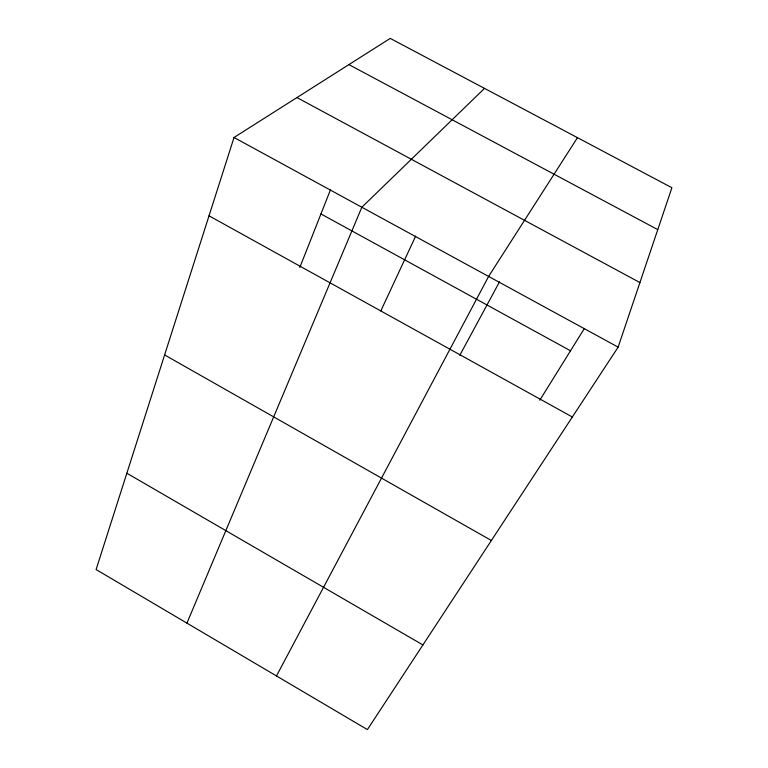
<?xml version="1.0" encoding="UTF-8"?>
<svg xmlns="http://www.w3.org/2000/svg" width="768" height="768" viewBox="0 0 768 768"><rect width="100%" height="100%" fill="white"/><g stroke="black" fill="none" stroke-linecap="round" stroke-linejoin="round"><path stroke-width="1.15" d="M234.029 137.482L96.096 569.549L367.411 729.6L618.134 347.136L671.904 187.728L390.23 38.4L234.029 137.482L618.134 347.136M299.827 267.427L330.538 189.619M186.931 623.126L361.843 207.245L484.512 88.387M380.822 310.906L415.69 236.074M276.47 675.955L488.611 276.432L577.469 137.674M459.802 355.277L499.526 281.818M539.789 400.214L584.419 328.426M348.922 64.608L657.773 229.613M296.957 97.565L639.917 282.576M320.938 213.936L570.528 350.784M209.021 215.818L572.342 416.995M164.611 354.941L491.376 540.499M126.845 473.222L422.909 644.938"/></g></svg>
